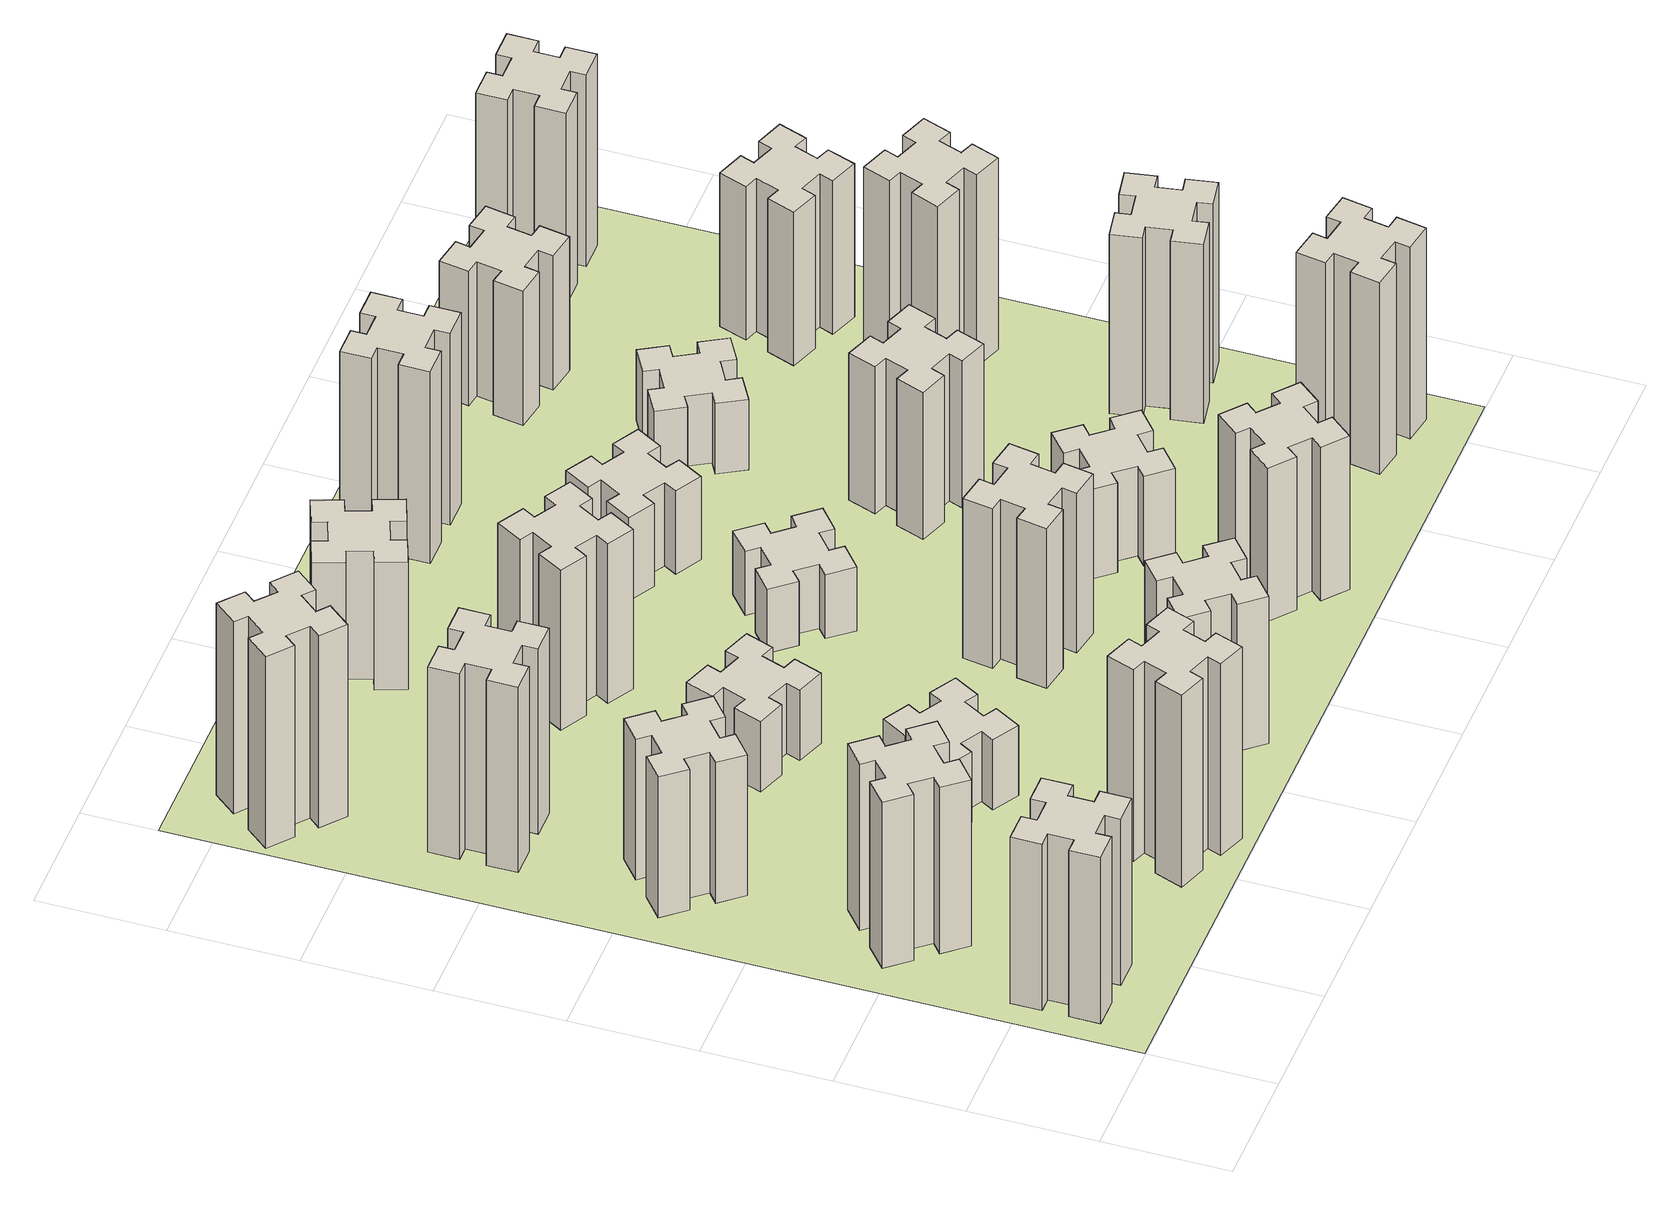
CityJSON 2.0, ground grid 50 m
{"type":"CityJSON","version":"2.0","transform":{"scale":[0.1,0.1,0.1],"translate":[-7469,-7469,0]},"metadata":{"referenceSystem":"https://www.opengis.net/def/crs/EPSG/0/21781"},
"CityObjects":{
"building1":{"type":"Building","attributes":{"class":"1000","function":"1000","usage":"1000","yearOfConstruction":2016,"roofType":"1000","measuredHeight":78,"storeysAboveGround":30,"storeysBelowGround":0},"geometry":[{"type":"Solid","lod":"1","boundaries":[[[[0,1,2,3,4,5,6,7,8,9,10,11,12,13,14,15,16,17,18,19]],[[17,16,20,21]],[[16,15,22,20]],[[15,14,23,22]],[[14,13,24,23]],[[13,12,25,24]],[[12,11,26,25]],[[11,10,27,26]],[[10,9,28,27]],[[9,8,29,28]],[[8,7,30,29]],[[7,6,31,30]],[[6,5,32,31]],[[5,4,33,32]],[[4,3,34,33]],[[3,2,35,34]],[[2,1,36,35]],[[1,0,37,36]],[[0,19,38,37]],[[19,18,39,38]],[[18,17,21,39]],[[24,25,26,27,28,29,30,31,32,33,34,35,36,37,38,39,21,20,22,23]]]]}]},
"building2":{"type":"Building","attributes":{"class":"1000","function":"1000","usage":"1000","yearOfConstruction":2016,"roofType":"1000","measuredHeight":78,"storeysAboveGround":30,"storeysBelowGround":0},"geometry":[{"type":"Solid","lod":"1","boundaries":[[[[40,41,42,43,44,45,46,47,48,49,50,51,52,53,54,55,56,57,58,59]],[[57,56,60,61]],[[56,55,62,60]],[[55,54,63,62]],[[54,53,64,63]],[[53,52,65,64]],[[52,51,66,65]],[[51,50,67,66]],[[50,49,68,67]],[[49,48,69,68]],[[48,47,70,69]],[[47,46,71,70]],[[46,45,72,71]],[[45,44,73,72]],[[44,43,74,73]],[[43,42,75,74]],[[42,41,76,75]],[[41,40,77,76]],[[40,59,78,77]],[[59,58,79,78]],[[58,57,61,79]],[[64,65,66,67,68,69,70,71,72,73,74,75,76,77,78,79,61,60,62,63]]]]}]},
"building3":{"type":"Building","attributes":{"class":"1000","function":"1000","usage":"1000","yearOfConstruction":2016,"roofType":"1000","measuredHeight":66,"storeysAboveGround":30,"storeysBelowGround":0},"geometry":[{"type":"Solid","lod":"1","boundaries":[[[[80,81,82,83,84,85,86,87,88,89,90,91,92,93,94,95,96,97,98,99]],[[97,96,100,101]],[[96,95,102,100]],[[95,94,103,102]],[[94,93,104,103]],[[93,92,105,104]],[[92,91,106,105]],[[91,90,107,106]],[[90,89,108,107]],[[89,88,109,108]],[[88,87,110,109]],[[87,86,111,110]],[[86,85,112,111]],[[85,84,113,112]],[[84,83,114,113]],[[83,82,115,114]],[[82,81,116,115]],[[81,80,117,116]],[[80,99,118,117]],[[99,98,119,118]],[[98,97,101,119]],[[104,105,106,107,108,109,110,111,112,113,114,115,116,117,118,119,101,100,102,103]]]]}]},
"building4":{"type":"Building","attributes":{"class":"1000","function":"1000","usage":"1000","yearOfConstruction":2016,"roofType":"1000","measuredHeight":87,"storeysAboveGround":30,"storeysBelowGround":0},"geometry":[{"type":"Solid","lod":"1","boundaries":[[[[120,121,122,123,124,125,126,127,128,129,130,131,132,133,134,135,136,137,138,139]],[[137,136,140,141]],[[136,135,142,140]],[[135,134,143,142]],[[134,133,144,143]],[[133,132,145,144]],[[132,131,146,145]],[[131,130,147,146]],[[130,129,148,147]],[[129,128,149,148]],[[128,127,150,149]],[[127,126,151,150]],[[126,125,152,151]],[[125,124,153,152]],[[124,123,154,153]],[[123,122,155,154]],[[122,121,156,155]],[[121,120,157,156]],[[120,139,158,157]],[[139,138,159,158]],[[138,137,141,159]],[[144,145,146,147,148,149,150,151,152,153,154,155,156,157,158,159,141,140,142,143]]]]}]},
"building5":{"type":"Building","attributes":{"class":"1000","function":"1000","usage":"1000","yearOfConstruction":2016,"roofType":"1000","measuredHeight":90,"storeysAboveGround":30,"storeysBelowGround":0},"geometry":[{"type":"Solid","lod":"1","boundaries":[[[[160,161,162,163,164,165,166,167,168,169,170,171,172,173,174,175,176,177,178,179]],[[177,176,180,181]],[[176,175,182,180]],[[175,174,183,182]],[[174,173,184,183]],[[173,172,185,184]],[[172,171,186,185]],[[171,170,187,186]],[[170,169,188,187]],[[169,168,189,188]],[[168,167,190,189]],[[167,166,191,190]],[[166,165,192,191]],[[165,164,193,192]],[[164,163,194,193]],[[163,162,195,194]],[[162,161,196,195]],[[161,160,197,196]],[[160,179,198,197]],[[179,178,199,198]],[[178,177,181,199]],[[184,185,186,187,188,189,190,191,192,193,194,195,196,197,198,199,181,180,182,183]]]]}]},
"building6":{"type":"Building","attributes":{"class":"1000","function":"1000","usage":"1000","yearOfConstruction":2016,"roofType":"1000","measuredHeight":90,"storeysAboveGround":30,"storeysBelowGround":0},"geometry":[{"type":"Solid","lod":"1","boundaries":[[[[200,201,202,203,204,205,206,207,208,209,210,211,212,213,214,215,216,217,218,219]],[[217,216,220,221]],[[216,215,222,220]],[[215,214,223,222]],[[214,213,224,223]],[[213,212,225,224]],[[212,211,226,225]],[[211,210,227,226]],[[210,209,228,227]],[[209,208,229,228]],[[208,207,230,229]],[[207,206,231,230]],[[206,205,232,231]],[[205,204,233,232]],[[204,203,234,233]],[[203,202,235,234]],[[202,201,236,235]],[[201,200,237,236]],[[200,219,238,237]],[[219,218,239,238]],[[218,217,221,239]],[[224,225,226,227,228,229,230,231,232,233,234,235,236,237,238,239,221,220,222,223]]]]}]},
"building7":{"type":"Building","attributes":{"class":"1000","function":"1000","usage":"1000","yearOfConstruction":2016,"roofType":"1000","measuredHeight":33,"storeysAboveGround":30,"storeysBelowGround":0},"geometry":[{"type":"Solid","lod":"1","boundaries":[[[[240,241,242,243,244,245,246,247,248,249,250,251,252,253,254,255,256,257,258,259]],[[257,256,260,261]],[[256,255,262,260]],[[255,254,263,262]],[[254,253,264,263]],[[253,252,265,264]],[[252,251,266,265]],[[251,250,267,266]],[[250,249,268,267]],[[249,248,269,268]],[[248,247,270,269]],[[247,246,271,270]],[[246,245,272,271]],[[245,244,273,272]],[[244,243,274,273]],[[243,242,275,274]],[[242,241,276,275]],[[241,240,277,276]],[[240,259,278,277]],[[259,258,279,278]],[[258,257,261,279]],[[264,265,266,267,268,269,270,271,272,273,274,275,276,277,278,279,261,260,262,263]]]]}]},
"building8":{"type":"Building","attributes":{"class":"1000","function":"1000","usage":"1000","yearOfConstruction":2016,"roofType":"1000","measuredHeight":33,"storeysAboveGround":30,"storeysBelowGround":0},"geometry":[{"type":"Solid","lod":"1","boundaries":[[[[280,281,282,283,284,285,286,287,288,289,290,291,292,293,294,295,296,297,298,299]],[[297,296,300,301]],[[296,295,302,300]],[[295,294,303,302]],[[294,293,304,303]],[[293,292,305,304]],[[292,291,306,305]],[[291,290,307,306]],[[290,289,308,307]],[[289,288,309,308]],[[288,287,310,309]],[[287,286,311,310]],[[286,285,312,311]],[[285,284,313,312]],[[284,283,314,313]],[[283,282,315,314]],[[282,281,316,315]],[[281,280,317,316]],[[280,299,318,317]],[[299,298,319,318]],[[298,297,301,319]],[[304,305,306,307,308,309,310,311,312,313,314,315,316,317,318,319,301,300,302,303]]]]}]},
"building9":{"type":"Building","attributes":{"class":"1000","function":"1000","usage":"1000","yearOfConstruction":2016,"roofType":"1000","measuredHeight":69,"storeysAboveGround":30,"storeysBelowGround":0},"geometry":[{"type":"Solid","lod":"1","boundaries":[[[[320,321,322,323,324,325,326,327,328,329,330,331,332,333,334,335,336,337,338,339]],[[337,336,340,341]],[[336,335,342,340]],[[335,334,343,342]],[[334,333,344,343]],[[333,332,345,344]],[[332,331,346,345]],[[331,330,347,346]],[[330,329,348,347]],[[329,328,349,348]],[[328,327,350,349]],[[327,326,351,350]],[[326,325,352,351]],[[325,324,353,352]],[[324,323,354,353]],[[323,322,355,354]],[[322,321,356,355]],[[321,320,357,356]],[[320,339,358,357]],[[339,338,359,358]],[[338,337,341,359]],[[344,345,346,347,348,349,350,351,352,353,354,355,356,357,358,359,341,340,342,343]]]]}]},
"building10":{"type":"Building","attributes":{"class":"1000","function":"1000","usage":"1000","yearOfConstruction":2016,"roofType":"1000","measuredHeight":75,"storeysAboveGround":30,"storeysBelowGround":0},"geometry":[{"type":"Solid","lod":"1","boundaries":[[[[360,361,362,363,364,365,366,367,368,369,370,371,372,373,374,375,376,377,378,379]],[[377,376,380,381]],[[376,375,382,380]],[[375,374,383,382]],[[374,373,384,383]],[[373,372,385,384]],[[372,371,386,385]],[[371,370,387,386]],[[370,369,388,387]],[[369,368,389,388]],[[368,367,390,389]],[[367,366,391,390]],[[366,365,392,391]],[[365,364,393,392]],[[364,363,394,393]],[[363,362,395,394]],[[362,361,396,395]],[[361,360,397,396]],[[360,379,398,397]],[[379,378,399,398]],[[378,377,381,399]],[[384,385,386,387,388,389,390,391,392,393,394,395,396,397,398,399,381,380,382,383]]]]}]},
"building11":{"type":"Building","attributes":{"class":"1000","function":"1000","usage":"1000","yearOfConstruction":2016,"roofType":"1000","measuredHeight":60,"storeysAboveGround":30,"storeysBelowGround":0},"geometry":[{"type":"Solid","lod":"1","boundaries":[[[[400,401,402,403,404,405,406,407,408,409,410,411,412,413,414,415,416,417,418,419]],[[417,416,420,421]],[[416,415,422,420]],[[415,414,423,422]],[[414,413,424,423]],[[413,412,425,424]],[[412,411,426,425]],[[411,410,427,426]],[[410,409,428,427]],[[409,408,429,428]],[[408,407,430,429]],[[407,406,431,430]],[[406,405,432,431]],[[405,404,433,432]],[[404,403,434,433]],[[403,402,435,434]],[[402,401,436,435]],[[401,400,437,436]],[[400,419,438,437]],[[419,418,439,438]],[[418,417,421,439]],[[424,425,426,427,428,429,430,431,432,433,434,435,436,437,438,439,421,420,422,423]]]]}]},
"building12":{"type":"Building","attributes":{"class":"1000","function":"1000","usage":"1000","yearOfConstruction":2016,"roofType":"1000","measuredHeight":75,"storeysAboveGround":30,"storeysBelowGround":0},"geometry":[{"type":"Solid","lod":"1","boundaries":[[[[440,441,442,443,444,445,446,447,448,449,450,451,452,453,454,455,456,457,458,459]],[[457,456,460,461]],[[456,455,462,460]],[[455,454,463,462]],[[454,453,464,463]],[[453,452,465,464]],[[452,451,466,465]],[[451,450,467,466]],[[450,449,468,467]],[[449,448,469,468]],[[448,447,470,469]],[[447,446,471,470]],[[446,445,472,471]],[[445,444,473,472]],[[444,443,474,473]],[[443,442,475,474]],[[442,441,476,475]],[[441,440,477,476]],[[440,459,478,477]],[[459,458,479,478]],[[458,457,461,479]],[[464,465,466,467,468,469,470,471,472,473,474,475,476,477,478,479,461,460,462,463]]]]}]},
"building13":{"type":"Building","attributes":{"class":"1000","function":"1000","usage":"1000","yearOfConstruction":2016,"roofType":"1000","measuredHeight":30,"storeysAboveGround":30,"storeysBelowGround":0},"geometry":[{"type":"Solid","lod":"1","boundaries":[[[[480,481,482,483,484,485,486,487,488,489,490,491,492,493,494,495,496,497,498,499]],[[497,496,500,501]],[[496,495,502,500]],[[495,494,503,502]],[[494,493,504,503]],[[493,492,505,504]],[[492,491,506,505]],[[491,490,507,506]],[[490,489,508,507]],[[489,488,509,508]],[[488,487,510,509]],[[487,486,511,510]],[[486,485,512,511]],[[485,484,513,512]],[[484,483,514,513]],[[483,482,515,514]],[[482,481,516,515]],[[481,480,517,516]],[[480,499,518,517]],[[499,498,519,518]],[[498,497,501,519]],[[504,505,506,507,508,509,510,511,512,513,514,515,516,517,518,519,501,500,502,503]]]]}]},
"building14":{"type":"Building","attributes":{"class":"1000","function":"1000","usage":"1000","yearOfConstruction":2016,"roofType":"1000","measuredHeight":72,"storeysAboveGround":30,"storeysBelowGround":0},"geometry":[{"type":"Solid","lod":"1","boundaries":[[[[520,521,522,523,524,525,526,527,528,529,530,531,532,533,534,535,536,537,538,539]],[[537,536,540,541]],[[536,535,542,540]],[[535,534,543,542]],[[534,533,544,543]],[[533,532,545,544]],[[532,531,546,545]],[[531,530,547,546]],[[530,529,548,547]],[[529,528,549,548]],[[528,527,550,549]],[[527,526,551,550]],[[526,525,552,551]],[[525,524,553,552]],[[524,523,554,553]],[[523,522,555,554]],[[522,521,556,555]],[[521,520,557,556]],[[520,539,558,557]],[[539,538,559,558]],[[538,537,541,559]],[[544,545,546,547,548,549,550,551,552,553,554,555,556,557,558,559,541,540,542,543]]]]}]},
"building15":{"type":"Building","attributes":{"class":"1000","function":"1000","usage":"1000","yearOfConstruction":2016,"roofType":"1000","measuredHeight":39,"storeysAboveGround":30,"storeysBelowGround":0},"geometry":[{"type":"Solid","lod":"1","boundaries":[[[[560,561,562,563,564,565,566,567,568,569,570,571,572,573,574,575,576,577,578,579]],[[577,576,580,581]],[[576,575,582,580]],[[575,574,583,582]],[[574,573,584,583]],[[573,572,585,584]],[[572,571,586,585]],[[571,570,587,586]],[[570,569,588,587]],[[569,568,589,588]],[[568,567,590,589]],[[567,566,591,590]],[[566,565,592,591]],[[565,564,593,592]],[[564,563,594,593]],[[563,562,595,594]],[[562,561,596,595]],[[561,560,597,596]],[[560,579,598,597]],[[579,578,599,598]],[[578,577,581,599]],[[584,585,586,587,588,589,590,591,592,593,594,595,596,597,598,599,581,580,582,583]]]]}]},
"building16":{"type":"Building","attributes":{"class":"1000","function":"1000","usage":"1000","yearOfConstruction":2016,"roofType":"1000","measuredHeight":90,"storeysAboveGround":30,"storeysBelowGround":0},"geometry":[{"type":"Solid","lod":"1","boundaries":[[[[600,601,602,603,604,605,606,607,608,609,610,611,612,613,614,615,616,617,618,619]],[[617,616,620,621]],[[616,615,622,620]],[[615,614,623,622]],[[614,613,624,623]],[[613,612,625,624]],[[612,611,626,625]],[[611,610,627,626]],[[610,609,628,627]],[[609,608,629,628]],[[608,607,630,629]],[[607,606,631,630]],[[606,605,632,631]],[[605,604,633,632]],[[604,603,634,633]],[[603,602,635,634]],[[602,601,636,635]],[[601,600,637,636]],[[600,619,638,637]],[[619,618,639,638]],[[618,617,621,639]],[[624,625,626,627,628,629,630,631,632,633,634,635,636,637,638,639,621,620,622,623]]]]}]},
"building17":{"type":"Building","attributes":{"class":"1000","function":"1000","usage":"1000","yearOfConstruction":2016,"roofType":"1000","measuredHeight":42,"storeysAboveGround":30,"storeysBelowGround":0},"geometry":[{"type":"Solid","lod":"1","boundaries":[[[[640,641,642,643,644,645,646,647,648,649,650,651,652,653,654,655,656,657,658,659]],[[657,656,660,661]],[[656,655,662,660]],[[655,654,663,662]],[[654,653,664,663]],[[653,652,665,664]],[[652,651,666,665]],[[651,650,667,666]],[[650,649,668,667]],[[649,648,669,668]],[[648,647,670,669]],[[647,646,671,670]],[[646,645,672,671]],[[645,644,673,672]],[[644,643,674,673]],[[643,642,675,674]],[[642,641,676,675]],[[641,640,677,676]],[[640,659,678,677]],[[659,658,679,678]],[[658,657,661,679]],[[664,665,666,667,668,669,670,671,672,673,674,675,676,677,678,679,661,660,662,663]]]]}]},
"building18":{"type":"Building","attributes":{"class":"1000","function":"1000","usage":"1000","yearOfConstruction":2016,"roofType":"1000","measuredHeight":69,"storeysAboveGround":30,"storeysBelowGround":0},"geometry":[{"type":"Solid","lod":"1","boundaries":[[[[680,681,682,683,684,685,686,687,688,689,690,691,692,693,694,695,696,697,698,699]],[[697,696,700,701]],[[696,695,702,700]],[[695,694,703,702]],[[694,693,704,703]],[[693,692,705,704]],[[692,691,706,705]],[[691,690,707,706]],[[690,689,708,707]],[[689,688,709,708]],[[688,687,710,709]],[[687,686,711,710]],[[686,685,712,711]],[[685,684,713,712]],[[684,683,714,713]],[[683,682,715,714]],[[682,681,716,715]],[[681,680,717,716]],[[680,699,718,717]],[[699,698,719,718]],[[698,697,701,719]],[[704,705,706,707,708,709,710,711,712,713,714,715,716,717,718,719,701,700,702,703]]]]}]},
"building19":{"type":"Building","attributes":{"class":"1000","function":"1000","usage":"1000","yearOfConstruction":2016,"roofType":"1000","measuredHeight":33,"storeysAboveGround":30,"storeysBelowGround":0},"geometry":[{"type":"Solid","lod":"1","boundaries":[[[[720,721,722,723,724,725,726,727,728,729,730,731,732,733,734,735,736,737,738,739]],[[737,736,740,741]],[[736,735,742,740]],[[735,734,743,742]],[[734,733,744,743]],[[733,732,745,744]],[[732,731,746,745]],[[731,730,747,746]],[[730,729,748,747]],[[729,728,749,748]],[[728,727,750,749]],[[727,726,751,750]],[[726,725,752,751]],[[725,724,753,752]],[[724,723,754,753]],[[723,722,755,754]],[[722,721,756,755]],[[721,720,757,756]],[[720,739,758,757]],[[739,738,759,758]],[[738,737,741,759]],[[744,745,746,747,748,749,750,751,752,753,754,755,756,757,758,759,741,740,742,743]]]]}]},
"building20":{"type":"Building","attributes":{"class":"1000","function":"1000","usage":"1000","yearOfConstruction":2016,"roofType":"1000","measuredHeight":90,"storeysAboveGround":30,"storeysBelowGround":0},"geometry":[{"type":"Solid","lod":"1","boundaries":[[[[760,761,762,763,764,765,766,767,768,769,770,771,772,773,774,775,776,777,778,779]],[[777,776,780,781]],[[776,775,782,780]],[[775,774,783,782]],[[774,773,784,783]],[[773,772,785,784]],[[772,771,786,785]],[[771,770,787,786]],[[770,769,788,787]],[[769,768,789,788]],[[768,767,790,789]],[[767,766,791,790]],[[766,765,792,791]],[[765,764,793,792]],[[764,763,794,793]],[[763,762,795,794]],[[762,761,796,795]],[[761,760,797,796]],[[760,779,798,797]],[[779,778,799,798]],[[778,777,781,799]],[[784,785,786,787,788,789,790,791,792,793,794,795,796,797,798,799,781,780,782,783]]]]}]},
"building21":{"type":"Building","attributes":{"class":"1000","function":"1000","usage":"1000","yearOfConstruction":2016,"roofType":"1000","measuredHeight":63,"storeysAboveGround":30,"storeysBelowGround":0},"geometry":[{"type":"Solid","lod":"1","boundaries":[[[[800,801,802,803,804,805,806,807,808,809,810,811,812,813,814,815,816,817,818,819]],[[817,816,820,821]],[[816,815,822,820]],[[815,814,823,822]],[[814,813,824,823]],[[813,812,825,824]],[[812,811,826,825]],[[811,810,827,826]],[[810,809,828,827]],[[809,808,829,828]],[[808,807,830,829]],[[807,806,831,830]],[[806,805,832,831]],[[805,804,833,832]],[[804,803,834,833]],[[803,802,835,834]],[[802,801,836,835]],[[801,800,837,836]],[[800,819,838,837]],[[819,818,839,838]],[[818,817,821,839]],[[824,825,826,827,828,829,830,831,832,833,834,835,836,837,838,839,821,820,822,823]]]]}]},
"building22":{"type":"Building","attributes":{"class":"1000","function":"1000","usage":"1000","yearOfConstruction":2016,"roofType":"1000","measuredHeight":84,"storeysAboveGround":30,"storeysBelowGround":0},"geometry":[{"type":"Solid","lod":"1","boundaries":[[[[840,841,842,843,844,845,846,847,848,849,850,851,852,853,854,855,856,857,858,859]],[[857,856,860,861]],[[856,855,862,860]],[[855,854,863,862]],[[854,853,864,863]],[[853,852,865,864]],[[852,851,866,865]],[[851,850,867,866]],[[850,849,868,867]],[[849,848,869,868]],[[848,847,870,869]],[[847,846,871,870]],[[846,845,872,871]],[[845,844,873,872]],[[844,843,874,873]],[[843,842,875,874]],[[842,841,876,875]],[[841,840,877,876]],[[840,859,878,877]],[[859,858,879,878]],[[858,857,861,879]],[[864,865,866,867,868,869,870,871,872,873,874,875,876,877,878,879,861,860,862,863]]]]}]},
"building23":{"type":"Building","attributes":{"class":"1000","function":"1000","usage":"1000","yearOfConstruction":2016,"roofType":"1000","measuredHeight":90,"storeysAboveGround":30,"storeysBelowGround":0},"geometry":[{"type":"Solid","lod":"1","boundaries":[[[[880,881,882,883,884,885,886,887,888,889,890,891,892,893,894,895,896,897,898,899]],[[897,896,900,901]],[[896,895,902,900]],[[895,894,903,902]],[[894,893,904,903]],[[893,892,905,904]],[[892,891,906,905]],[[891,890,907,906]],[[890,889,908,907]],[[889,888,909,908]],[[888,887,910,909]],[[887,886,911,910]],[[886,885,912,911]],[[885,884,913,912]],[[884,883,914,913]],[[883,882,915,914]],[[882,881,916,915]],[[881,880,917,916]],[[880,899,918,917]],[[899,898,919,918]],[[898,897,901,919]],[[904,905,906,907,908,909,910,911,912,913,914,915,916,917,918,919,901,900,902,903]]]]}]},
"building24":{"type":"Building","attributes":{"class":"1000","function":"1000","usage":"1000","yearOfConstruction":2016,"roofType":"1000","measuredHeight":72,"storeysAboveGround":30,"storeysBelowGround":0},"geometry":[{"type":"Solid","lod":"1","boundaries":[[[[920,921,922,923,924,925,926,927,928,929,930,931,932,933,934,935,936,937,938,939]],[[937,936,940,941]],[[936,935,942,940]],[[935,934,943,942]],[[934,933,944,943]],[[933,932,945,944]],[[932,931,946,945]],[[931,930,947,946]],[[930,929,948,947]],[[929,928,949,948]],[[928,927,950,949]],[[927,926,951,950]],[[926,925,952,951]],[[925,924,953,952]],[[924,923,954,953]],[[923,922,955,954]],[[922,921,956,955]],[[921,920,957,956]],[[920,939,958,957]],[[939,938,959,958]],[[938,937,941,959]],[[944,945,946,947,948,949,950,951,952,953,954,955,956,957,958,959,941,940,942,943]]]]}]},
"building25":{"type":"Building","attributes":{"class":"1000","function":"1000","usage":"1000","yearOfConstruction":2016,"roofType":"1000","measuredHeight":90,"storeysAboveGround":30,"storeysBelowGround":0},"geometry":[{"type":"Solid","lod":"1","boundaries":[[[[960,961,962,963,964,965,966,967,968,969,970,971,972,973,974,975,976,977,978,979]],[[977,976,980,981]],[[976,975,982,980]],[[975,974,983,982]],[[974,973,984,983]],[[973,972,985,984]],[[972,971,986,985]],[[971,970,987,986]],[[970,969,988,987]],[[969,968,989,988]],[[968,967,990,989]],[[967,966,991,990]],[[966,965,992,991]],[[965,964,993,992]],[[964,963,994,993]],[[963,962,995,994]],[[962,961,996,995]],[[961,960,997,996]],[[960,979,998,997]],[[979,978,999,998]],[[978,977,981,999]],[[984,985,986,987,988,989,990,991,992,993,994,995,996,997,998,999,981,980,982,983]]]]}]},
"landuse1":{"type":"LandUse","attributes":{"name":"plot1","function":"1010"},"geometry":[{"type":"MultiSurface","lod":"1","boundaries":[[[1000,1001,1002,1003]]]}]}
},
"vertices":[
[165,425,0],[165,325,0],[105,325,0],[105,205,0],[225,205,0],[225,265,0],[325,265,0],[325,205,0],[445,205,0],[445,325,0],[385,325,0],[385,425,0],[445,425,0],[445,545,0],[325,545,0],[325,485,0],[225,485,0],[225,545,0],[105,545,0],[105,425,0],[225,485,780],[225,545,780],[325,485,780],[325,545,780],[445,545,780],[445,425,780],[385,425,780],[385,325,780],[445,325,780],[445,205,780],[325,205,780],[325,265,780],[225,265,780],[225,205,780],[105,205,780],[105,325,780],[165,325,780],[165,425,780],[105,425,780],[105,545,780],
[492,1048,0],[427,1124,0],[473,1163,0],[396,1255,0],[304,1178,0],[343,1132,0],[266,1067,0],[228,1113,0],[136,1036,0],[213,944,0],[259,983,0],[323,906,0],[277,868,0],[354,776,0],[446,853,0],[408,899,0],[484,963,0],[523,917,0],[615,994,0],[538,1086,0],[484,963,780],[523,917,780],[408,899,780],[446,853,780],[354,776,780],[277,868,780],[323,906,780],[259,983,780],[213,944,780],[136,1036,780],[228,1113,780],[266,1067,780],[343,1132,780],[304,1178,780],[396,1255,780],[473,1163,780],[427,1124,780],[492,1048,780],[538,1086,780],[615,994,780],
[492,1888,0],[427,1964,0],[473,2003,0],[396,2095,0],[304,2018,0],[343,1972,0],[266,1907,0],[228,1953,0],[136,1876,0],[213,1784,0],[259,1823,0],[323,1746,0],[277,1708,0],[354,1616,0],[446,1693,0],[408,1739,0],[484,1803,0],[523,1757,0],[615,1834,0],[538,1926,0],[484,1803,660],[523,1757,660],[408,1739,660],[446,1693,660],[354,1616,660],[277,1708,660],[323,1746,660],[259,1823,660],[213,1784,660],[136,1876,660],[228,1953,660],[266,1907,660],[343,1972,660],[304,2018,660],[396,2095,660],[473,2003,660],[427,1964,660],[492,1888,660],[538,1926,660],[615,1834,660],
[485,2545,0],[485,2645,0],[545,2645,0],[545,2765,0],[425,2765,0],[425,2705,0],[325,2705,0],[325,2765,0],[205,2765,0],[205,2645,0],[265,2645,0],[265,2545,0],[205,2545,0],[205,2425,0],[325,2425,0],[325,2485,0],[425,2485,0],[425,2425,0],[545,2425,0],[545,2545,0],[425,2485,870],[425,2425,870],[325,2485,870],[325,2425,870],[205,2425,870],[205,2545,870],[265,2545,870],[265,2645,870],[205,2645,870],[205,2765,870],[325,2765,870],[325,2705,870],[425,2705,870],[425,2765,870],[545,2765,870],[545,2645,870],[485,2645,870],[485,2545,870],[545,2545,870],[545,2425,870],
[1029,360,0],[995,266,0],[939,287,0],[897,174,0],[1010,133,0],[1031,189,0],[1125,155,0],[1104,99,0],[1217,57,0],[1258,170,0],[1202,191,0],[1236,285,0],[1292,264,0],[1333,377,0],[1220,418,0],[1200,362,0],[1106,396,0],[1127,452,0],[1014,493,0],[973,380,0],[1106,396,900],[1127,452,900],[1200,362,900],[1220,418,900],[1333,377,900],[1292,264,900],[1236,285,900],[1202,191,900],[1258,170,900],[1217,57,900],[1104,99,900],[1125,155,900],[1031,189,900],[1010,133,900],[897,174,900],[939,287,900],[995,266,900],[1029,360,900],[973,380,900],[1014,493,900],
[384,3387,0],[308,3452,0],[346,3498,0],[254,3575,0],[177,3483,0],[223,3444,0],[159,3368,0],[113,3406,0],[36,3314,0],[128,3237,0],[166,3283,0],[243,3219,0],[204,3173,0],[296,3096,0],[373,3188,0],[327,3226,0],[392,3303,0],[438,3264,0],[515,3356,0],[423,3433,0],[392,3303,900],[438,3264,900],[327,3226,900],[373,3188,900],[296,3096,900],[204,3173,900],[243,3219,900],[166,3283,900],[128,3237,900],[36,3314,900],[113,3406,900],[159,3368,900],[223,3444,900],[177,3483,900],[254,3575,900],[346,3498,900],[308,3452,900],[384,3387,900],[423,3433,900],[515,3356,900],
[1186,1017,0],[1236,1104,0],[1288,1074,0],[1348,1178,0],[1244,1238,0],[1214,1186,0],[1127,1236,0],[1157,1288,0],[1053,1348,0],[993,1244,0],[1045,1214,0],[995,1127,0],[943,1157,0],[883,1053,0],[987,993,0],[1017,1045,0],[1104,995,0],[1074,943,0],[1178,883,0],[1238,987,0],[1104,995,330],[1074,943,330],[1017,1045,330],[987,993,330],[883,1053,330],[943,1157,330],[995,1127,330],[1045,1214,330],[993,1244,330],[1053,1348,330],[1157,1288,330],[1127,1236,330],[1214,1186,330],[1244,1238,330],[1348,1178,330],[1288,1074,330],[1236,1104,330],[1186,1017,330],[1238,987,330],[1178,883,330],
[1202,1771,0],[1236,1865,0],[1292,1844,0],[1333,1957,0],[1220,1998,0],[1200,1942,0],[1106,1976,0],[1127,2032,0],[1014,2073,0],[973,1960,0],[1029,1940,0],[995,1846,0],[939,1867,0],[897,1754,0],[1010,1713,0],[1031,1769,0],[1125,1735,0],[1104,1679,0],[1217,1637,0],[1258,1750,0],[1125,1735,330],[1104,1679,330],[1031,1769,330],[1010,1713,330],[897,1754,330],[939,1867,330],[995,1846,330],[1029,1940,330],[973,1960,330],[1014,2073,330],[1127,2032,330],[1106,1976,330],[1200,1942,330],[1220,1998,330],[1333,1957,330],[1292,1844,330],[1236,1865,330],[1202,1771,330],[1258,1750,330],[1217,1637,330],
[1639,343,0],[1703,266,0],[1657,228,0],[1734,136,0],[1826,213,0],[1788,259,0],[1864,323,0],[1903,277,0],[1995,354,0],[1918,446,0],[1872,408,0],[1807,484,0],[1853,523,0],[1776,615,0],[1684,538,0],[1723,492,0],[1646,427,0],[1608,473,0],[1516,396,0],[1593,304,0],[1646,427,690],[1608,473,690],[1723,492,690],[1684,538,690],[1776,615,690],[1853,523,690],[1807,484,690],[1872,408,690],[1918,446,690],[1995,354,690],[1903,277,690],[1864,323,690],[1788,259,690],[1826,213,690],[1734,136,690],[1657,228,690],[1703,266,690],[1639,343,690],[1593,304,690],[1516,396,690],
[1314,2666,0],[1227,2716,0],[1257,2768,0],[1153,2828,0],[1093,2724,0],[1145,2694,0],[1095,2607,0],[1043,2637,0],[983,2533,0],[1087,2473,0],[1117,2525,0],[1204,2475,0],[1174,2423,0],[1278,2363,0],[1338,2467,0],[1286,2497,0],[1336,2584,0],[1388,2554,0],[1448,2658,0],[1344,2718,0],[1336,2584,750],[1388,2554,750],[1286,2497,750],[1338,2467,750],[1278,2363,750],[1174,2423,750],[1204,2475,750],[1117,2525,750],[1087,2473,750],[983,2533,750],[1043,2637,750],[1095,2607,750],[1145,2694,750],[1093,2724,750],[1153,2828,750],[1257,2768,750],[1227,2716,750],[1314,2666,750],[1344,2718,750],[1448,2658,750],
[1125,3456,0],[1031,3422,0],[1010,3478,0],[897,3437,0],[939,3324,0],[995,3345,0],[1029,3251,0],[973,3230,0],[1014,3117,0],[1127,3159,0],[1106,3215,0],[1200,3249,0],[1220,3193,0],[1333,3234,0],[1292,3347,0],[1236,3326,0],[1202,3420,0],[1258,3440,0],[1217,3553,0],[1104,3512,0],[1202,3420,600],[1258,3440,600],[1236,3326,600],[1292,3347,600],[1333,3234,600],[1220,3193,600],[1200,3249,600],[1106,3215,600],[1127,3159,600],[1014,3117,600],[973,3230,600],[1029,3251,600],[995,3345,600],[939,3324,600],[897,3437,600],[1010,3478,600],[1031,3422,600],[1125,3456,600],[1104,3512,600],[1217,3553,600],
[2055,1047,0],[2072,1145,0],[2131,1135,0],[2152,1253,0],[2034,1274,0],[2024,1215,0],[1925,1232,0],[1936,1291,0],[1817,1312,0],[1797,1194,0],[1856,1184,0],[1838,1085,0],[1779,1096,0],[1758,977,0],[1877,957,0],[1887,1016,0],[1985,998,0],[1975,939,0],[2093,918,0],[2114,1037,0],[1985,998,750],[1975,939,750],[1887,1016,750],[1877,957,750],[1758,977,750],[1779,1096,750],[1838,1085,750],[1856,1184,750],[1797,1194,750],[1817,1312,750],[1936,1291,750],[1925,1232,750],[2024,1215,750],[2034,1274,750],[2152,1253,750],[2131,1135,750],[2072,1145,750],[2055,1047,750],[2114,1037,750],[2093,918,750],
[1972,1988,0],[1907,2064,0],[1953,2103,0],[1876,2195,0],[1784,2118,0],[1823,2072,0],[1746,2007,0],[1708,2053,0],[1616,1976,0],[1693,1884,0],[1739,1923,0],[1803,1846,0],[1757,1808,0],[1834,1716,0],[1926,1793,0],[1888,1839,0],[1964,1903,0],[2003,1857,0],[2095,1934,0],[2018,2026,0],[1964,1903,300],[2003,1857,300],[1888,1839,300],[1926,1793,300],[1834,1716,300],[1757,1808,300],[1803,1846,300],[1739,1923,300],[1693,1884,300],[1616,1976,300],[1708,2053,300],[1746,2007,300],[1823,2072,300],[1784,2118,300],[1876,2195,300],[1953,2103,300],[1907,2064,300],[1972,1988,300],[2018,2026,300],[2095,1934,300],
[2486,323,0],[2563,259,0],[2524,213,0],[2616,136,0],[2693,228,0],[2647,266,0],[2712,343,0],[2758,304,0],[2835,396,0],[2743,473,0],[2704,427,0],[2628,492,0],[2666,538,0],[2574,615,0],[2497,523,0],[2543,484,0],[2479,408,0],[2433,446,0],[2356,354,0],[2448,277,0],[2479,408,720],[2433,446,720],[2543,484,720],[2497,523,720],[2574,615,720],[2666,538,720],[2628,492,720],[2704,427,720],[2743,473,720],[2835,396,720],[2758,304,720],[2712,343,720],[2647,266,720],[2693,228,720],[2616,136,720],[2524,213,720],[2563,259,720],[2486,323,720],[2448,277,720],[2356,354,720],
[2026,2497,0],[2076,2584,0],[2128,2554,0],[2188,2658,0],[2084,2718,0],[2054,2666,0],[1967,2716,0],[1997,2768,0],[1893,2828,0],[1833,2724,0],[1885,2694,0],[1835,2607,0],[1783,2637,0],[1723,2533,0],[1827,2473,0],[1857,2525,0],[1944,2475,0],[1914,2423,0],[2018,2363,0],[2078,2467,0],[1944,2475,390],[1914,2423,390],[1857,2525,390],[1827,2473,390],[1723,2533,390],[1783,2637,390],[1835,2607,390],[1885,2694,390],[1833,2724,390],[1893,2828,390],[1997,2768,390],[1967,2716,390],[2054,2666,390],[2084,2718,390],[2188,2658,390],[2128,2554,390],[2076,2584,390],[2026,2497,390],[2078,2467,390],[2018,2363,390],
[1965,3385,0],[1965,3485,0],[2025,3485,0],[2025,3605,0],[1905,3605,0],[1905,3545,0],[1805,3545,0],[1805,3605,0],[1685,3605,0],[1685,3485,0],[1745,3485,0],[1745,3385,0],[1685,3385,0],[1685,3265,0],[1805,3265,0],[1805,3325,0],[1905,3325,0],[1905,3265,0],[2025,3265,0],[2025,3385,0],[1905,3325,900],[1905,3265,900],[1805,3325,900],[1805,3265,900],[1685,3265,900],[1685,3385,900],[1745,3385,900],[1745,3485,900],[1685,3485,900],[1685,3605,900],[1805,3605,900],[1805,3545,900],[1905,3545,900],[1905,3605,900],[2025,3605,900],[2025,3485,900],[1965,3485,900],[1965,3385,900],[2025,3385,900],[2025,3265,900],
[2563,1132,0],[2486,1067,0],[2448,1113,0],[2356,1036,0],[2433,944,0],[2479,983,0],[2543,906,0],[2497,868,0],[2574,776,0],[2666,853,0],[2628,899,0],[2704,963,0],[2743,917,0],[2835,994,0],[2758,1086,0],[2712,1048,0],[2647,1124,0],[2693,1163,0],[2616,1255,0],[2524,1178,0],[2647,1124,420],[2693,1163,420],[2712,1048,420],[2758,1086,420],[2835,994,420],[2743,917,420],[2704,963,420],[2628,899,420],[2666,853,420],[2574,776,420],[2497,868,420],[2543,906,420],[2479,983,420],[2433,944,420],[2356,1036,420],[2448,1113,420],[2486,1067,420],[2563,1132,420],[2524,1178,420],[2616,1255,420],
[2682,1671,0],[2716,1765,0],[2772,1744,0],[2813,1857,0],[2700,1898,0],[2680,1842,0],[2586,1876,0],[2607,1932,0],[2494,1973,0],[2453,1860,0],[2509,1840,0],[2475,1746,0],[2419,1767,0],[2377,1654,0],[2490,1613,0],[2511,1669,0],[2605,1635,0],[2584,1579,0],[2697,1537,0],[2738,1650,0],[2605,1635,690],[2584,1579,690],[2511,1669,690],[2490,1613,690],[2377,1654,690],[2419,1767,690],[2475,1746,690],[2509,1840,690],[2453,1860,690],[2494,1973,690],[2607,1932,690],[2586,1876,690],[2680,1842,690],[2700,1898,690],[2813,1857,690],[2772,1744,690],[2716,1765,690],[2682,1671,690],[2738,1650,690],[2697,1537,690],
[2475,2584,0],[2525,2497,0],[2473,2467,0],[2533,2363,0],[2637,2423,0],[2607,2475,0],[2694,2525,0],[2724,2473,0],[2828,2533,0],[2768,2637,0],[2716,2607,0],[2666,2694,0],[2718,2724,0],[2658,2828,0],[2554,2768,0],[2584,2716,0],[2497,2666,0],[2467,2718,0],[2363,2658,0],[2423,2554,0],[2497,2666,330],[2467,2718,330],[2584,2716,330],[2554,2768,330],[2658,2828,330],[2718,2724,330],[2666,2694,330],[2716,2607,330],[2768,2637,330],[2828,2533,330],[2724,2473,330],[2694,2525,330],[2607,2475,330],[2637,2423,330],[2533,2363,330],[2473,2467,330],[2525,2497,330],[2475,2584,330],[2423,2554,330],[2363,2658,330],
[3504,475,0],[3405,492,0],[3416,551,0],[3297,572,0],[3277,454,0],[3336,444,0],[3318,345,0],[3259,356,0],[3238,237,0],[3357,217,0],[3367,276,0],[3465,258,0],[3455,199,0],[3573,178,0],[3594,297,0],[3535,307,0],[3552,405,0],[3611,395,0],[3632,513,0],[3514,534,0],[3552,405,900],[3611,395,900],[3535,307,900],[3594,297,900],[3573,178,900],[3455,199,900],[3465,258,900],[3367,276,900],[3357,217,900],[3238,237,900],[3259,356,900],[3318,345,900],[3336,444,900],[3277,454,900],[3297,572,900],[3416,551,900],[3405,492,900],[3504,475,900],[3514,534,900],[3632,513,900],
[2596,3404,0],[2578,3305,0],[2519,3316,0],[2498,3197,0],[2617,3177,0],[2627,3236,0],[2725,3218,0],[2715,3159,0],[2833,3138,0],[2854,3257,0],[2795,3267,0],[2812,3365,0],[2871,3355,0],[2892,3473,0],[2774,3494,0],[2764,3435,0],[2665,3452,0],[2676,3511,0],[2557,3532,0],[2537,3414,0],[2665,3452,630],[2676,3511,630],[2764,3435,630],[2774,3494,630],[2892,3473,630],[2871,3355,630],[2812,3365,630],[2795,3267,630],[2854,3257,630],[2833,3138,630],[2715,3159,630],[2725,3218,630],[2627,3236,630],[2617,3177,630],[2498,3197,630],[2519,3316,630],[2578,3305,630],[2596,3404,630],[2537,3414,630],[2557,3532,630],
[3318,1145,0],[3336,1047,0],[3277,1037,0],[3297,918,0],[3416,939,0],[3405,998,0],[3504,1016,0],[3514,957,0],[3632,977,0],[3611,1096,0],[3552,1085,0],[3535,1184,0],[3594,1194,0],[3573,1312,0],[3455,1291,0],[3465,1232,0],[3367,1215,0],[3357,1274,0],[3238,1253,0],[3259,1135,0],[3367,1215,840],[3357,1274,840],[3465,1232,840],[3455,1291,840],[3573,1312,840],[3594,1194,840],[3535,1184,840],[3552,1085,840],[3611,1096,840],[3632,977,840],[3514,957,840],[3504,1016,840],[3405,998,840],[3416,939,840],[3297,918,840],[3277,1037,840],[3336,1047,840],[3318,1145,840],[3259,1135,840],[3238,1253,840],
[3420,2042,0],[3326,2076,0],[3347,2132,0],[3234,2173,0],[3193,2060,0],[3249,2040,0],[3215,1946,0],[3159,1967,0],[3117,1854,0],[3230,1813,0],[3251,1869,0],[3345,1835,0],[3324,1779,0],[3437,1737,0],[3478,1850,0],[3422,1871,0],[3456,1965,0],[3512,1944,0],[3553,2057,0],[3440,2098,0],[3456,1965,900],[3512,1944,900],[3422,1871,900],[3478,1850,900],[3437,1737,900],[3324,1779,900],[3345,1835,900],[3251,1869,900],[3230,1813,900],[3117,1854,900],[3159,1967,900],[3215,1946,900],[3249,2040,900],[3193,2060,900],[3234,2173,900],[3347,2132,900],[3326,2076,900],[3420,2042,900],[3440,2098,900],[3553,2057,900],
[3420,2582,0],[3326,2616,0],[3347,2672,0],[3234,2713,0],[3193,2600,0],[3249,2580,0],[3215,2486,0],[3159,2507,0],[3117,2394,0],[3230,2353,0],[3251,2409,0],[3345,2375,0],[3324,2319,0],[3437,2277,0],[3478,2390,0],[3422,2411,0],[3456,2505,0],[3512,2484,0],[3553,2597,0],[3440,2638,0],[3456,2505,720],[3512,2484,720],[3422,2411,720],[3478,2390,720],[3437,2277,720],[3324,2319,720],[3345,2375,720],[3251,2409,720],[3230,2353,720],[3117,2394,720],[3159,2507,720],[3215,2486,720],[3249,2580,720],[3193,2600,720],[3234,2713,720],[3347,2672,720],[3326,2616,720],[3420,2582,720],[3440,2638,720],[3553,2597,720],
[3285,3325,0],[3385,3325,0],[3385,3265,0],[3505,3265,0],[3505,3385,0],[3445,3385,0],[3445,3485,0],[3505,3485,0],[3505,3605,0],[3385,3605,0],[3385,3545,0],[3285,3545,0],[3285,3605,0],[3165,3605,0],[3165,3485,0],[3225,3485,0],[3225,3385,0],[3165,3385,0],[3165,3265,0],[3285,3265,0],[3225,3385,900],[3165,3385,900],[3225,3485,900],[3165,3485,900],[3165,3605,900],[3285,3605,900],[3285,3545,900],[3385,3545,900],[3385,3605,900],[3505,3605,900],[3505,3485,900],[3445,3485,900],[3445,3385,900],[3505,3385,900],[3505,3265,900],[3385,3265,900],[3385,3325,900],[3285,3325,900],[3285,3265,900],[3165,3265,900],
[5,3705,0],[3705,3705,0],[3705,5,0],[5,5,0]
]}
